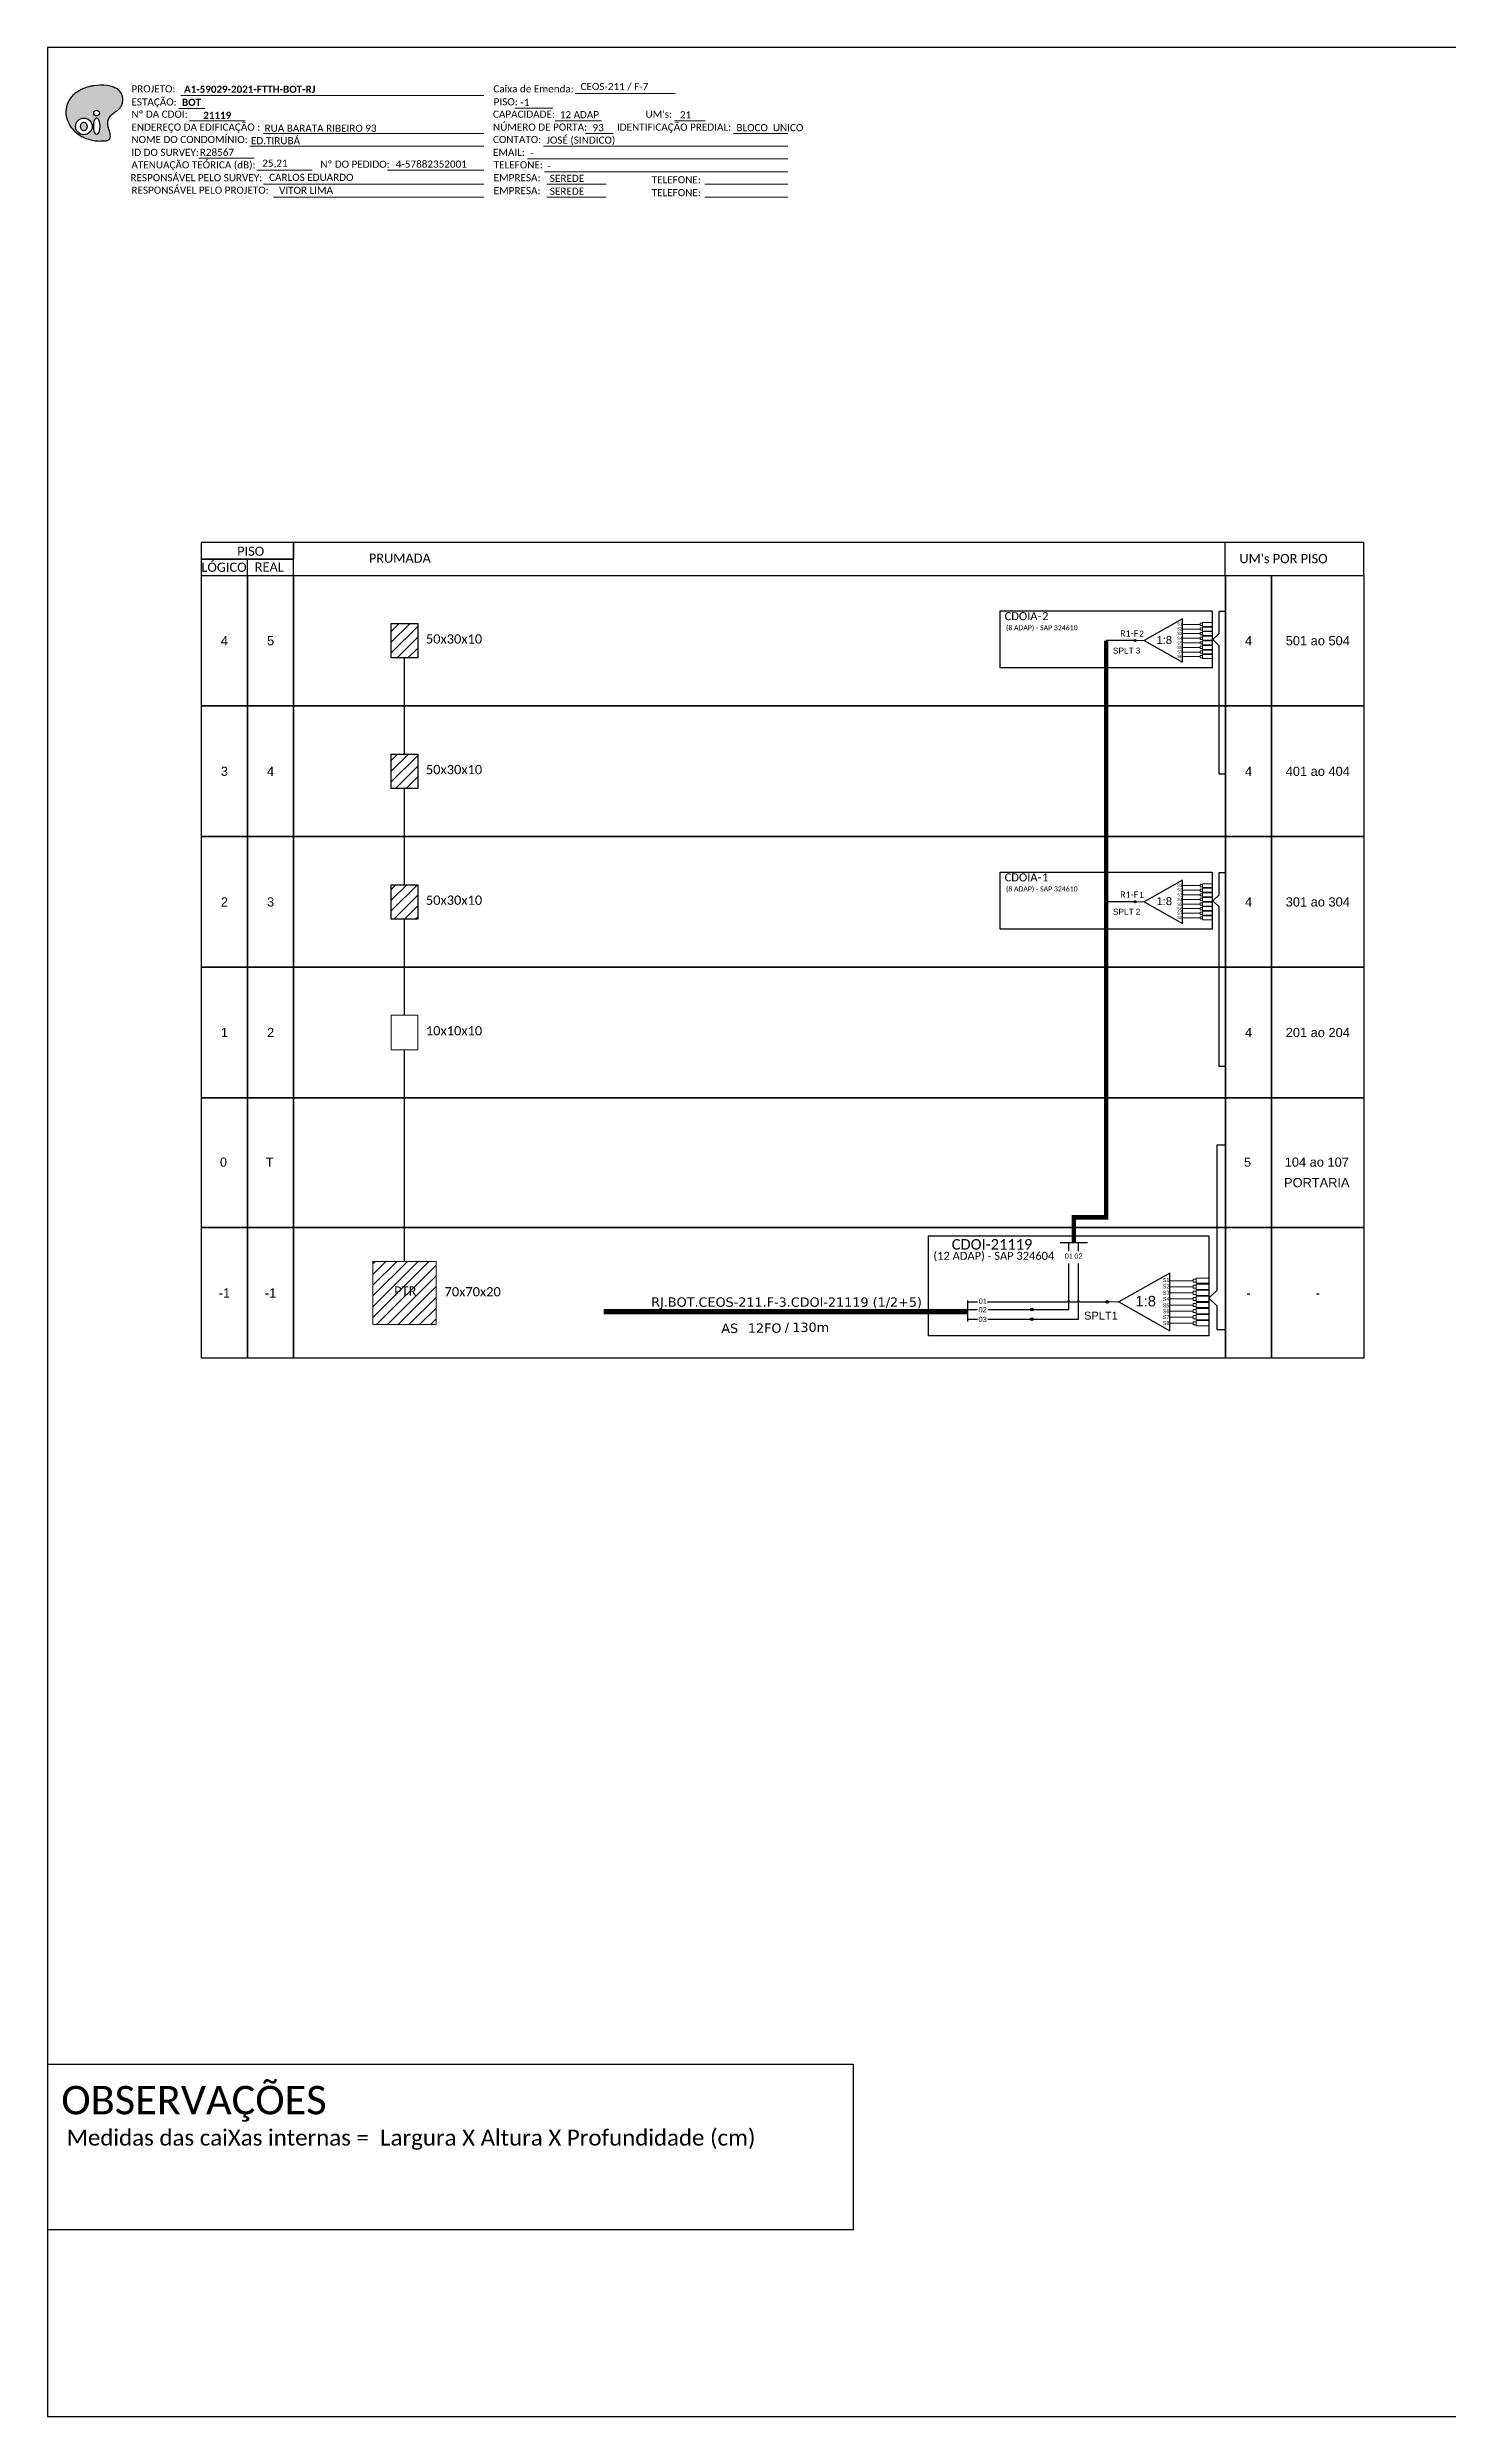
# Model space of a CAD drawing. Extents: x -89 to 749, y 705 to 1299.
# Drawn here: x -89 to 262, y 705 to 1299 of the extents above; entities that cross this region are included whole.
import ezdxf
from ezdxf.enums import TextEntityAlignment as Align

# ---------------------------------------------------------------- set-up
doc = ezdxf.new("R2010")
doc.units = 0
doc.layers.add('40.1-ETIQUETAS', color=1, linetype='Continuous', lineweight=20)
doc.layers.add('CAP a instalar', color=1, linetype='Continuous')
doc.styles.add('ARIAL', font='arial.ttf')
doc.styles.add('siredit', font='verdana.ttf')
doc.styles.add('WMF-Calibri0', font='calibri.ttf')
doc.styles.add('WMF-Calibri1', font='calibrib.ttf')
doc.linetypes.add('FENCELINE1', pattern='A,0.25,-0.1,[133,ltypeshp.shx,S=0.1,R=0,X=-0.1,Y=0],-0.1,1', length=1.45)
pattern_1 = [(45, (729.099, 90.5202), (-1.3470384, 1.3470384), [])]

# ---------------------------------------------------------------- blocks, each defined once
blk = doc.blocks.new('OI')
h = blk.add_hatch(color=40)
edge = h.paths.add_edge_path()
edge.add_spline(control_points=[(4.35, -0.67), (3.92, -0.99), (3.26, -1.5), (2.81, -2.59), (2.9, -3.5), (3.06, -4.27), (3.31, -4.85), (3.37, -5.39), (3.4, -5.88), (3.2, -6.4), (2.54, -6.61), (1.65, -6.63), (0.55, -6.67), (-0.56, -6.42), (-1.61, -6.14), (-2.77, -5.61), (-3.92, -4.77), (-4.89, -3.7), (-5.34, -2.65), (-5.6, -1.94), (-5.85, -0.96), (-5.71, 0.47), (-5.1, 2.02), (-4.14, 3.02), (-3.3, 3.61), (-2.37, 4.16), (-1.36, 4.44), (-0.56, 4.7), (0.79, 4.85), (2.24, 4.97), (3.79, 4.57), (4.67, 4.21), (5.44, 3.65), (5.76, 2.99), (6.03, 2.21), (6.01, 1.46), (5.72, 0.64), (5.31, 0.08), (4.88, -0.38), (4.51, -0.55), (4.35, -0.67)], knot_values=[0, 0, 0, 0, 1.60434, 2.417191, 3.427595, 4.282808, 4.776746, 5.304182, 5.888771, 6.258406, 6.858137, 7.79129, 8.986195, 10.124242, 11.187857, 12.242908, 13.953784, 15.414161, 16.515391, 17.349188, 17.675853, 19.552021, 21.515531, 22.568638, 23.63245, 24.621084, 25.782718, 26.745347, 27.142653, 29.870543, 31.004649, 31.921532, 32.709589, 33.801391, 34.042471, 35.192333, 35.971461, 36.628871, 37.254359, 37.836911, 37.836911, 37.836911, 37.836911], degree=3, periodic=0)
h.paths.add_polyline_path([(1.13, -0.87, -1), (-0.04, -0.87, -1)], flags=16)
edge = h.paths.add_edge_path(flags=16)
edge.add_ellipse((0.56, -3.59), major_axis=(-0.02, 1.71), ratio=0.361305, start_angle=0, end_angle=360)
h.paths.add_polyline_path([(-0.36, -3.62, -1), (-3.8, -3.62, -1)], flags=16)
edge = h.paths.add_edge_path(flags=0)
edge.add_ellipse((-2.08, -3.62), major_axis=(0, 0.885), ratio=0.758294, start_angle=0, end_angle=360)
at = {"color": 40}
for centre, radius in [((-2.08, -3.62), 1.72), ((0.54, -0.87), 0.587)]:
    blk.add_circle(centre, radius, dxfattribs=at)
blk.add_ellipse((-2.08, -3.62), major_axis=(0, 0.885), ratio=0.758294, start_param=-3.141592653589792, end_param=3.141592653589792, dxfattribs=at)
blk.add_ellipse((0.56, -3.59), major_axis=(-0.02, 1.71), ratio=0.361305, dxfattribs=at)
at = {"color": 40, "start_tangent": (-0.800898, -0.598801), "end_tangent": (-0.800898, -0.598801)}
blk.add_spline([(4.35, -0.67), (3.2, -1.78), (2.9, -2.54), (2.92, -3.55), (3.12, -4.38), (3.28, -4.85), (3.37, -5.37), (3.35, -5.95), (3.2, -6.29), (2.66, -6.55), (1.73, -6.63), (0.54, -6.62), (-0.58, -6.41), (-1.6, -6.11), (-2.56, -5.67), (-3.95, -4.67), (-4.89, -3.56), (-5.37, -2.56), (-5.64, -1.78), (-5.72, -1.46), (-5.63, 0.42), (-4.84, 2.22), (-4.13, 2.99), (-3.27, 3.62), (-2.4, 4.09), (-1.3, 4.47), (-0.37, 4.72), (0.02, 4.77), (2.75, 4.8), (3.85, 4.53), (4.69, 4.16), (5.31, 3.68), (5.85, 2.73), (5.93, 2.5), (5.94, 1.35), (5.67, 0.62), (5.29, 0.08), (4.84, -0.36), (4.35, -0.67)], degree=3, dxfattribs=at)
blk = doc.blocks.new('CARIMBO')
at = {"color": 7, "lineweight": 0}
for points in [[(35.66, -16.79), (111.64, -16.79)], [(134.48, -16.3), (159.61, -16.3)], [(35.15, -20.06), (41.7, -20.06)], [(37.81, -23.14), (51.75, -23.14)], [(119.43, -20.02), (128.92, -20.02)], [(129.48, -23.14), (141.1, -23.14)], [(159.42, -23.14), (167.09, -23.14)], [(52.97, -29.48), (111.64, -29.48)], [(56.38, -26.37), (111.64, -26.37)], [(126.6, -29.48), (187.83, -29.48)], [(137.07, -26.37), (144.01, -26.37)], [(174.24, -26.37), (187.8, -26.37)], [(40.13, -32.55), (54.07, -32.55)], [(54.67, -35.52), (68.61, -35.52)], [(122.56, -32.72), (187.83, -32.72)], [(56.38, -39.07), (111.64, -39.07)], [(126.84, -35.96), (187.83, -35.96)], [(127.45, -39.07), (142.25, -39.07)], [(167.06, -39.07), (187.83, -39.07)], [(58.87, -42.31), (111.64, -42.31)], [(127.45, -42.31), (142.25, -42.31)], [(167.06, -42.31), (187.83, -42.31)]]:
    blk.add_lwpolyline(points, dxfattribs=at)
at = {"color": 7, "xscale": 1.213923925163967, "yscale": 1.213923925163967, "zscale": 1.213923925163967, "rotation": 0.1532896023949059}
blk.add_blockref('OI', (13.86, -20.16), dxfattribs=at)
at = {"color": 7, "lineweight": 0, "style": 'WMF-Calibri0'}
for s, height, p in [('PROJETO:', 1.793, (23.26, -16.04)), ('ESTAÇÃO:', 1.793, (23.26, -19.32)), ('Caixa de Emenda:', 1.7927, (114.02, -16.04)), ('PISO:', 1.793, (114.09, -19.28)), ('ENDEREÇO DA EDIFICAÇÃO :', 1.7927, (23.26, -25.63)), ('Nº DA CDOI:', 1.7927, (23.26, -22.39)), ('CAPACIDADE:', 1.7927, (113.91, -22.39)), ('NÚMERO DE PORTA:', 1.7927, (113.91, -25.63)), ('IDENTIFICAÇÃO PREDIAL:', 1.7927, (144.99, -25.63)), ("UM's:", 1.793, (152.15, -22.39)), ('NOME DO CONDOMÍNIO:', 1.7927, (23.26, -28.74)), ('CONTATO:', 1.793, (113.91, -28.74)), ('ATENUAÇÃO TEÓRICA (dB):', 1.7927, (23.26, -35.09)), ('ID DO SURVEY:', 1.7927, (23.26, -31.97)), ('EMAIL:', 1.793, (113.91, -31.97)), ('TELEFONE:', 1.793, (114.09, -35.09)), ('RESPONSÁVEL PELO SURVEY:', 1.7927, (23.02, -38.32)), ('RESPONSÁVEL PELO PROJETO:', 1.7927, (23.26, -41.44)), ('EMPRESA:', 1.793, (114.09, -38.32)), ('EMPRESA:', 1.793, (114.09, -41.56)), ('TELEFONE:', 1.793, (153.7, -38.83)), ('TELEFONE:', 1.793, (153.7, -42.06))]:
    blk.add_text(s, height=height, dxfattribs=at).set_placement(p)
at = {"color": 7, "lineweight": 0, "flags": 8}
for tag, p, style in [('EST', (35.94, -19.41), 'WMF-Calibri1'), ('PROJ', (36.46, -16.13), 'WMF-Calibri1'), ('PISO_PTR', (120.78, -19.42), 'WMF-Calibri0'), ('CEOS-XX', (135.87, -15.46), 'WMF-Calibri0'), ('CAPAC.', (130.66, -22.52), 'WMF-Calibri0'), ("UC'S", (160.78, -22.54), 'WMF-Calibri0'), ('NOME_DO_COND.', (53.23, -29.02), 'WMF-Calibri0'), ('LOGRADOURO', (56.65, -25.91), 'WMF-Calibri0'), ('NOME_DO_CONTATO', (127.3, -28.89), 'WMF-Calibri0'), ('N°', (138.85, -25.77), 'WMF-Calibri0'), ('N°PREDIO', (174.94, -25.77), 'WMF-Calibri0'), ('_ID_', (40.39, -31.94), 'WMF-Calibri0'), ('O_POTEN', (56.06, -34.68), 'WMF-Calibri0'), ('EMAIL', (123.26, -32.12), 'WMF-Calibri0'), ('TELEFONE', (127.55, -35.36), 'WMF-Calibri0'), ('RES_SURVEY', (57.78, -38.23), 'WMF-Calibri0'), ('RES_PROJ', (60.27, -41.47), 'WMF-Calibri0'), ('EMP_RESP_SURVEY', (128.16, -38.47), 'WMF-Calibri0'), ('EMP_RESP_PROJ', (128.16, -41.71), 'WMF-Calibri0'), ('CONT_RESP_SURVEY', (167.76, -38.47), 'WMF-Calibri0'), ('CONT_RESP_PROJ', (167.76, -41.71), 'WMF-Calibri0')]:
    blk.add_attdef(tag, p, '', height=1.79, dxfattribs=dict(at, style=style))
at = {"color": 7, "lineweight": 0, "style": 'WMF-Calibri1', "flags": 8}
blk.add_attdef("N° CDO'S", text='', height=1.79, dxfattribs=at).set_placement((44.78, -22.68), align=Align.CENTER)
blk = doc.blocks.new('SPLT_1-8_SC-APC')
at = {"color": 1}
blk.add_lwpolyline([(-7.37, -2.1), (-17.04, -7.55), (-7.37, -13), (-7.37, -2.1)], dxfattribs=at)
at = {"color": 3, "lineweight": 0}
for points in [[(-2.99, -3.51), (-7.37, -3.51)], [(-7.37, -4.66), (-2.99, -4.66)], [(-7.37, -5.82), (-2.99, -5.82)], [(-2.41, -3.02), (-2.41, -4)], [(-2.41, -3.02), (0, -3.02)], [(-2.41, -4), (0, -4)], [(-2.41, -4.17), (-2.41, -5.16)], [(-2.41, -4.17), (0, -4.17)], [(-2.41, -5.16), (0, -5.16)], [(-2.41, -5.32), (-2.41, -6.31)], [(-2.41, -5.32), (0, -5.32)], [(-7.37, -6.97), (-2.99, -6.97)], [(-7.37, -8.12), (-2.99, -8.12)], [(-7.37, -9.28), (-2.99, -9.28)], [(-7.37, -10.43), (-2.99, -10.43)], [(-7.37, -11.58), (-2.99, -11.58)], [(-2.41, -6.31), (0, -6.31)], [(-2.41, -6.48), (-2.41, -7.46)], [(-2.41, -6.48), (0, -6.48)], [(-2.41, -7.46), (0, -7.46)], [(-2.41, -7.63), (-2.41, -8.62)], [(-2.41, -7.63), (0, -7.63)], [(-2.41, -8.62), (0, -8.62)], [(-2.41, -8.78), (-2.41, -9.77)], [(-2.41, -8.78), (0, -8.78)], [(-2.41, -9.77), (0, -9.77)], [(-2.41, -9.94), (-2.41, -10.92)], [(-2.41, -9.94), (0, -9.94)], [(-2.41, -10.92), (0, -10.92)], [(-2.41, -11.09), (-2.41, -12.08)], [(-2.41, -11.09), (0, -11.09)], [(-2.41, -12.08), (0, -12.08)]]:
    blk.add_lwpolyline(points, dxfattribs=at)
for points in [[(-2.99, -3.22), (-2.41, -3.22), (-2.41, -3.8), (-2.99, -3.8)], [(-2.99, -4.38), (-2.41, -4.38), (-2.41, -4.95), (-2.99, -4.95)], [(-2.99, -5.53), (-2.41, -5.53), (-2.41, -6.1), (-2.99, -6.1)], [(-2.99, -6.68), (-2.41, -6.68), (-2.41, -7.26), (-2.99, -7.26)], [(-2.99, -7.84), (-2.41, -7.84), (-2.41, -8.41), (-2.99, -8.41)], [(-2.99, -8.99), (-2.41, -8.99), (-2.41, -9.56), (-2.99, -9.56)], [(-2.99, -10.14), (-2.41, -10.14), (-2.41, -10.72), (-2.99, -10.72)], [(-2.99, -11.3), (-2.41, -11.3), (-2.41, -11.87), (-2.99, -11.87)]]:
    blk.add_lwpolyline(points, close=True, dxfattribs=at)
at = {"color": 1, "lineweight": 0}
blk.add_lwpolyline([(-17.04, -7.55), (-19.26, -7.55)], dxfattribs=at)
at = {"color": 1, "style": 'ARIAL'}
for s, height, p in [('S1', 0.75, (-8.74, -3.78)), ('S2', 0.75, (-8.74, -4.97)), ('S3', 0.75, (-8.74, -6.18)), ('1:8', 2, (-13.91, -8.4)), ('S4', 0.75, (-8.74, -7.36)), ('S5', 0.75, (-8.74, -8.57)), ('S6', 0.75, (-8.74, -9.69)), ('S7', 0.75, (-8.74, -10.78)), ('S8', 0.75, (-8.74, -11.9))]:
    blk.add_text(s, height=height, dxfattribs=at).set_placement(p)
blk = doc.blocks.new('ETIQUETA_RS5F')
at = {"layer": '40.1-ETIQUETAS', "color": 0, "style": 'siredit'}
blk.add_text('/', height=1.5, dxfattribs=at).set_placement((1.58, -1.95), align=Align.MIDDLE_RIGHT)
for tag, p in [('ETIQUETA_R_PRIMARIA', (1.21, 4.1)), ('ETIQUETA_R_SECUNDARIA', (1.21, 2.1)), ('F_ATIVAS/F_MORTAS', (1.14, -4.24))]:
    blk.add_attdef(tag, text='', height=1.5, dxfattribs=at).set_placement(p, align=Align.MIDDLE_CENTER)
for tag, p in [('TIPO_CABO', (-6.58, -2.12)), ('CAP_CABO', (0.4, -2.09))]:
    blk.add_attdef(tag, text='', height=1.5, dxfattribs=at).set_placement(p, align=Align.MIDDLE_RIGHT)
blk.add_attdef('METROS', text='', height=1.5, dxfattribs=at).set_placement((2.14, -1.95), align=Align.MIDDLE_LEFT)
for tag, p in [('FUSÃO_1', (0.85, -8.39)), ('FUSÃO_2', (0.85, -10.6)), ('FUSÃO_3', (0.85, -12.93)), ('FUSÃO_4', (0.85, -15.14)), ('FUSÃO_5', (0.85, -17.16))]:
    blk.add_attdef(tag, text='', height=1.5, dxfattribs=at).set_placement(p, align=Align.CENTER)

msp = doc.modelspace()

# ---------------------------------------------------------------- hatches: boundary and pattern name
h = msp.add_hatch()
h.set_pattern_fill('ANSI31', color=1, scale=0.6)
h.set_pattern_definition(pattern_1)
h.paths.add_polyline_path([(3.53, 1154.58), (-3.09, 1154.58), (-3.09, 1145.96), (3.53, 1145.96)])
h = msp.add_hatch(color=3)
h.dxf.hatch_style = 1
edge = h.paths.add_edge_path()
edge.add_arc((183.42, 1150.32), 0.256, 0, 360)
h = msp.add_hatch()
h.set_pattern_fill('ANSI31', color=1, scale=0.6)
h.set_pattern_definition(pattern_1)
h.paths.add_polyline_path([(0.22, 1121.84), (-3.09, 1121.84), (-3.09, 1113.22), (3.53, 1113.22), (3.53, 1121.84)])
h = msp.add_hatch()
h.set_pattern_fill('ANSI31', color=1, scale=0.6)
h.set_pattern_definition(pattern_1)
h.paths.add_polyline_path([(0.22, 1089.09), (-3.09, 1089.09), (-3.09, 1080.47), (3.53, 1080.47), (3.53, 1089.09)])
h = msp.add_hatch(color=3)
h.dxf.hatch_style = 1
edge = h.paths.add_edge_path()
edge.add_arc((183.42, 1084.83), 0.256, 0, 360)
h = msp.add_hatch()
h.set_pattern_fill('ANSI31', color=1, scale=0.6)
h.set_pattern_definition([(45, (-784.2899, 3665.8973), (-1.3470384, 1.3470384), [])])
h.paths.add_polyline_path([(8.12, 978.83), (8.12, 994.64), (-7.69, 994.64), (-7.69, 978.83)])
h.paths.add_polyline_path([(-2.95, 985.47), (3.85, 985.47), (3.85, 988.94), (-2.95, 988.94)], flags=24)
h = msp.add_hatch(color=3)
h.dxf.hatch_style = 1
edge = h.paths.add_edge_path()
edge.add_arc((157.48, 982.57), 0.339, 0, 360)
h = msp.add_hatch(color=3)
h.dxf.hatch_style = 1
edge = h.paths.add_edge_path()
edge.add_arc((157.48, 980.14), 0.339, 0, 360)
h = msp.add_hatch(color=3)
h.dxf.hatch_style = 1
edge = h.paths.add_edge_path()
edge.add_arc((176.4, 984.48), 0.339, 0, 360)

# ---------------------------------------------------------------- linework, layer by layer
at = {"color": 3}
for p, q in [((141.4, 984.48), (143.87, 984.48)), ((146.41, 984.48), (166.48, 984.48)), ((167.02, 984.48), (168.91, 984.48)), ((169.45, 984.48), (176.4, 984.48))]:
    msp.add_line(p, q, dxfattribs=at)
for points in [[(-89.32, 705.02), (749.25, 705.02), (749.25, 1299.02), (-89.32, 1299.02), (-89.32, 705.02)], [(-39.17, 1166.64), (-39.17, 1170.75)], [(-27.6, 1166.64), (240.77, 1166.64), (240.77, 1174.87), (-27.6, 1174.87), (-27.6, 1174.87), (-27.6, 1170.75)], [(206.01, 1166.64), (206.01, 1174.87)]]:
    msp.add_lwpolyline(points)
at = {"color": 7, "lineweight": 0}
msp.add_lwpolyline([(-4.01, 1268.26), (20.14, 1268.26)], dxfattribs=at)
for points in [[(-50.75, 1170.75), (-27.6, 1170.75), (-27.6, 1174.87), (-50.75, 1174.87)], [(-50.75, 1166.64), (-27.6, 1166.64), (-27.6, 1170.75), (-50.75, 1170.75)], [(-50.71, 1166.64), (-39.14, 1166.64), (-39.14, 1133.9), (-50.71, 1133.9)], [(-39.14, 1166.64), (-27.57, 1166.64), (-27.57, 1133.9), (-39.14, 1133.9)], [(-27.57, 1166.64), (206.05, 1166.64), (206.05, 1133.9), (-27.57, 1133.9)], [(206.05, 1166.64), (217.62, 1166.64), (217.62, 1133.9), (206.05, 1133.9)], [(217.62, 1166.64), (240.77, 1166.64), (240.77, 1133.9), (217.62, 1133.9)], [(-50.71, 1133.9), (-39.14, 1133.9), (-39.14, 1101.15), (-50.71, 1101.15)], [(-39.14, 1133.9), (-27.57, 1133.9), (-27.57, 1101.15), (-39.14, 1101.15)], [(-27.57, 1133.9), (206.05, 1133.9), (206.05, 1101.15), (-27.57, 1101.15)], [(206.05, 1133.9), (217.62, 1133.9), (217.62, 1101.15), (206.05, 1101.15)], [(217.62, 1133.9), (240.77, 1133.9), (240.77, 1101.15), (217.62, 1101.15)], [(-50.71, 1101.15), (-39.14, 1101.15), (-39.14, 1068.41), (-50.71, 1068.41)], [(-39.14, 1101.15), (-27.57, 1101.15), (-27.57, 1068.41), (-39.14, 1068.41)], [(-27.57, 1101.15), (206.05, 1101.15), (206.05, 1068.41), (-27.57, 1068.41)], [(206.05, 1101.15), (217.62, 1101.15), (217.62, 1068.41), (206.05, 1068.41)], [(217.62, 1101.15), (240.77, 1101.15), (240.77, 1068.41), (217.62, 1068.41)], [(-50.71, 1068.41), (-39.14, 1068.41), (-39.14, 1035.67), (-50.71, 1035.67)], [(-39.14, 1068.41), (-27.57, 1068.41), (-27.57, 1035.67), (-39.14, 1035.67)], [(-27.57, 1068.41), (206.05, 1068.41), (206.05, 1035.67), (-27.57, 1035.67)], [(206.05, 1068.41), (217.62, 1068.41), (217.62, 1035.67), (206.05, 1035.67)], [(217.62, 1068.41), (240.77, 1068.41), (240.77, 1035.67), (217.62, 1035.67)], [(-50.71, 1035.67), (-39.14, 1035.67), (-39.14, 1003.11), (-50.71, 1003.11)], [(-39.14, 1035.67), (-27.57, 1035.67), (-27.57, 1003.11), (-39.14, 1003.11)], [(-27.57, 1035.67), (206.05, 1035.67), (206.05, 1003.11), (-27.57, 1003.11)], [(206.05, 1035.67), (217.62, 1035.67), (217.62, 1003.11), (206.05, 1003.11)], [(217.62, 1035.67), (240.77, 1035.67), (240.77, 1003.11), (217.62, 1003.11)], [(-50.71, 1003.11), (-39.14, 1003.11), (-39.14, 970.37), (-50.71, 970.37)], [(-39.14, 1003.11), (-27.57, 1003.11), (-27.57, 970.37), (-39.14, 970.37)], [(-27.57, 1003.11), (206.05, 1003.11), (206.05, 970.37), (-27.57, 970.37)], [(206.05, 1003.11), (217.62, 1003.11), (217.62, 970.37), (206.05, 970.37)], [(217.62, 1003.11), (240.77, 1003.11), (240.77, 970.37), (217.62, 970.37)]]:
    msp.add_lwpolyline(points, close=True)
at = {"color": 1}
for points in [[(-3.09, 1154.58), (3.53, 1154.58), (3.53, 1145.96), (-3.09, 1145.96)], [(149.58, 1157.76), (202.71, 1157.76), (202.71, 1143.45), (149.58, 1143.45)], [(-3.09, 1121.84), (3.53, 1121.84), (3.53, 1113.22), (-3.09, 1113.22)], [(-3.09, 1089.09), (3.53, 1089.09), (3.53, 1080.47), (-3.09, 1080.47)], [(149.58, 1092.28), (202.71, 1092.28), (202.71, 1077.96), (149.58, 1077.96)], [(131.6, 1001.05), (201.88, 1001.05), (201.88, 975.96), (131.6, 975.96)]]:
    msp.add_lwpolyline(points, close=True, dxfattribs=at)
at = {"color": 3}
for points in [[(206.13, 1116.78), (204.48, 1116.78), (204.48, 1149.02), (202.91, 1150.53), (204.48, 1152.04), (204.48, 1157.68), (206.13, 1157.68)], [(0.22, 1121.84), (0.22, 1145.96)], [(0.22, 1089.09), (0.22, 1113.22)], [(206.13, 1043.54), (204.48, 1043.54), (204.48, 1083.53), (202.91, 1085.04), (204.48, 1086.55), (204.48, 1092.19), (206.13, 1092.19)], [(0.22, 1056.35), (0.22, 1080.47)], [(0.22, 994.64), (0.22, 1047.73)], [(206.14, 977.47), (203.95, 977.47), (203.95, 983.46), (201.88, 985.46), (203.96, 987.45), (203.96, 1023.87), (206.14, 1023.86)]]:
    msp.add_lwpolyline(points, dxfattribs=at)
at = {"color": 5, "const_width": 1.1}
msp.add_lwpolyline([(176.16, 1150.32), (176.16, 1005.7), (168.03, 1005.7), (168.03, 999.42)], dxfattribs=at)
at = {"color": 5}
for points in [[(183.42, 1150.32), (176.16, 1150.32)], [(183.42, 1084.83), (176.16, 1084.83)], [(164.57, 999.42), (168.97, 999.42)], [(166.75, 997.18), (166.75, 999.42)], [(167.08, 999.42), (171.48, 999.42)], [(169.17, 997.18), (169.17, 999.42)], [(157.48, 982.57), (166.75, 982.57), (166.75, 994.13)], [(157.48, 980.14), (169.18, 980.14), (169.17, 994.13)]]:
    msp.add_lwpolyline(points, dxfattribs=at)
at = {"color": 0, "lineweight": 0}
msp.add_lwpolyline([(-3.09, 1056.35), (3.53, 1056.35), (3.53, 1047.73), (-3.09, 1047.73)], close=True, dxfattribs=at)
at = {"color": 1, "lineweight": 0}
msp.add_lwpolyline([(-7.69, 994.64), (8.12, 994.64), (8.12, 978.83), (-7.69, 978.83)], close=True, dxfattribs=at)
at = {"color": 1}
for points in [[(192.13, 991.69), (179.35, 984.48), (192.13, 977.27), (192.13, 991.69)], [(141.4, 984.86), (141.4, 979.57)]]:
    msp.add_lwpolyline(points, dxfattribs=at)
at = {"color": 3, "lineweight": 0}
for points in [[(197.92, 989.82), (192.13, 989.82)], [(192.13, 988.3), (197.92, 988.3)], [(192.13, 986.77), (197.92, 986.77)], [(198.69, 990.47), (198.69, 989.17)], [(198.69, 990.47), (201.88, 990.47)], [(198.69, 989.17), (201.88, 989.17)], [(198.69, 988.95), (198.69, 987.64)], [(198.69, 988.95), (201.88, 988.95)], [(198.69, 987.64), (201.88, 987.64)], [(198.69, 987.42), (198.69, 986.12)], [(198.69, 987.42), (201.88, 987.42)], [(198.69, 986.12), (201.88, 986.12)], [(192.13, 985.24), (197.92, 985.24)], [(192.13, 983.72), (197.92, 983.72)], [(192.13, 982.19), (197.92, 982.19)], [(192.13, 980.67), (197.92, 980.67)], [(198.69, 985.9), (198.69, 984.59)], [(198.69, 985.9), (201.88, 985.9)], [(198.69, 984.59), (201.88, 984.59)], [(198.69, 984.37), (198.69, 983.07)], [(198.69, 984.37), (201.88, 984.37)], [(198.69, 983.07), (201.88, 983.07)], [(198.69, 982.85), (198.69, 981.54)], [(198.69, 982.85), (201.88, 982.85)], [(198.69, 981.54), (201.88, 981.54)], [(198.69, 981.32), (198.69, 980.02)], [(198.69, 981.32), (201.88, 981.32)], [(192.13, 979.14), (197.92, 979.14)], [(198.69, 980.02), (201.88, 980.02)], [(198.69, 979.8), (198.69, 978.49)], [(198.69, 979.8), (201.88, 979.8)], [(198.69, 978.49), (201.88, 978.49)]]:
    msp.add_lwpolyline(points, dxfattribs=at)
for points in [[(197.92, 990.2), (198.69, 990.2), (198.69, 989.44), (197.92, 989.44)], [(197.92, 988.67), (198.69, 988.67), (198.69, 987.92), (197.92, 987.92)], [(197.92, 987.15), (198.69, 987.15), (198.69, 986.39), (197.92, 986.39)], [(197.92, 985.62), (198.69, 985.62), (198.69, 984.87), (197.92, 984.87)], [(197.92, 984.1), (198.69, 984.1), (198.69, 983.34), (197.92, 983.34)], [(197.92, 982.57), (198.69, 982.57), (198.69, 981.82), (197.92, 981.82)], [(197.92, 981.05), (198.69, 981.05), (198.69, 980.29), (197.92, 980.29)], [(197.92, 979.52), (198.69, 979.52), (198.69, 978.76), (197.92, 978.76)]]:
    msp.add_lwpolyline(points, close=True, dxfattribs=at)
at = {"color": 1, "const_width": 1.36}
msp.add_lwpolyline([(50.17, 982.04), (141.4, 982.04)], dxfattribs=at)
at = {"color": 2}
for points in [[(141.4, 982.57), (143.87, 982.57)], [(146.43, 982.57), (157.48, 982.57)]]:
    msp.add_lwpolyline(points, dxfattribs=at)
at = {"color": 7}
for points in [[(141.4, 980.14), (143.87, 980.14)], [(146.43, 980.14), (157.48, 980.14)]]:
    msp.add_lwpolyline(points, dxfattribs=at)
at = {"color": 1, "lineweight": 0}
msp.add_lwpolyline([(179.35, 984.48), (176.4, 984.48)], dxfattribs=at)
at = {"color": 7}
msp.add_lwpolyline([(-89.24, 793.42), (112.74, 793.42), (112.74, 751.85), (-89.24, 751.85)], close=True, dxfattribs=at)
at = {"color": 3}
for centre, radius in [((183.42, 1150.32), 0.256), ((183.42, 1084.83), 0.256), ((157.48, 982.57), 0.339), ((157.48, 980.14), 0.339), ((176.4, 984.48), 0.339)]:
    msp.add_circle(centre, radius, dxfattribs=at)
for centre in [(166.75, 984.48), (169.18, 984.48)]:
    msp.add_arc(centre, 0.268, 0, 180, dxfattribs=at)
for p in [(-50.71, 1133.9), (-50.71, 1101.15), (-50.71, 1068.41), (-50.71, 1035.67), (-50.71, 1003.11), (179.35, 984.48)]:
    msp.add_point(p)

# ---------------------------------------------------------------- block references
ref = msp.add_blockref('CARIMBO', (-91.51, 1303.77))
ref.add_attrib('PROJ', 'A1-59029-2021-FTTH-BOT-RJ', (-55.05, 1287.63), dxfattribs={"color": 7, "lineweight": 0, "height": 1.7927, "style": 'WMF-Calibri1'})
ref.add_attrib('EST', 'BOT', (-55.57, 1284.35), dxfattribs={"color": 7, "lineweight": 0, "height": 1.793, "style": 'WMF-Calibri1'})
ref.add_attrib("N° CDO'S", '21119', dxfattribs={"color": 7, "lineweight": 0, "height": 1.793, "style": 'WMF-Calibri1'}).set_placement((-46.73, 1281.09), align=Align.CENTER)
ref.add_attrib('LOGRADOURO', 'RUA BARATA RIBEIRO 93', (-34.86, 1277.86), dxfattribs={"color": 7, "lineweight": 0, "height": 1.7927, "style": 'WMF-Calibri0'})
ref.add_attrib('NOME_DO_COND.', 'ED.TIRUBÁ', (-38.28, 1274.74), dxfattribs={"color": 7, "lineweight": 0, "height": 1.793, "style": 'WMF-Calibri0'})
ref.add_attrib('_ID_', 'R28567', (-51.11, 1271.83), dxfattribs={"color": 7, "lineweight": 0, "height": 1.793, "style": 'WMF-Calibri0'})
ref.add_attrib('O_POTEN', '25,21', (-35.45, 1269.09), dxfattribs={"color": 7, "lineweight": 0, "height": 1.793, "style": 'WMF-Calibri0'})
ref.add_attrib('RES_SURVEY', 'CARLOS EDUARDO', (-33.73, 1265.54), dxfattribs={"color": 7, "lineweight": 0, "height": 1.7927, "style": 'WMF-Calibri0'})
ref.add_attrib('RES_PROJ', 'VITOR LIMA', (-31.24, 1262.3), dxfattribs={"color": 7, "lineweight": 0, "height": 1.793, "style": 'WMF-Calibri0'})
ref.add_attrib('CEOS-XX', 'CEOS-211 / F-7', (44.36, 1288.31), dxfattribs={"color": 7, "lineweight": 0, "height": 1.7927, "style": 'WMF-Calibri0'})
ref.add_attrib('CAPAC.', '12 ADAP', (39.15, 1281.25), dxfattribs={"color": 7, "lineweight": 0, "height": 1.793, "style": 'WMF-Calibri0'})
ref.add_attrib("UC'S", '21', (69.27, 1281.23), dxfattribs={"color": 7, "lineweight": 0, "height": 1.793, "style": 'WMF-Calibri0'})
ref.add_attrib('PISO_PTR', '-1', (29.28, 1284.34), dxfattribs={"color": 7, "lineweight": 0, "height": 1.793, "style": 'WMF-Calibri0'})
ref.add_attrib('N°', '93', (47.34, 1278), dxfattribs={"color": 7, "lineweight": 0, "height": 1.793, "style": 'WMF-Calibri0'})
ref.add_attrib('N°PREDIO', 'BLOCO  UNICO', (83.43, 1278), dxfattribs={"color": 7, "lineweight": 0, "height": 1.7927, "style": 'WMF-Calibri0'})
ref.add_attrib('NOME_DO_CONTATO', 'JOSÉ (SINDICO)', (35.79, 1274.88), dxfattribs={"color": 7, "lineweight": 0, "height": 1.7927, "style": 'WMF-Calibri0'})
ref.add_attrib('EMAIL', '-', (31.75, 1271.65), dxfattribs={"color": 7, "lineweight": 0, "height": 1.79, "style": 'WMF-Calibri0'})
ref.add_attrib('TELEFONE', '-', (36.04, 1268.41), dxfattribs={"color": 7, "lineweight": 0, "height": 1.79, "style": 'WMF-Calibri0'})
ref.add_attrib('EMP_RESP_SURVEY', 'SEREDE', (36.65, 1265.3), dxfattribs={"color": 7, "lineweight": 0, "height": 1.793, "style": 'WMF-Calibri0'})
ref.add_attrib('EMP_RESP_PROJ', 'SEREDE', (36.65, 1262.06), dxfattribs={"color": 7, "lineweight": 0, "height": 1.793, "style": 'WMF-Calibri0'})
for p in [(202.68, 1157.86), (202.68, 1092.37)]:
    msp.add_blockref('SPLT_1-8_SC-APC', p, dxfattribs=at)
at = {"layer": 'CAP a instalar', "color": 1, "linetype": 'FENCELINE1', "ltscale": 5.3}
ref = msp.add_blockref('ETIQUETA_RS5F', (94.17, 981.18), dxfattribs=dict(at, xscale=1.555347608226834, yscale=1.555347608226834, zscale=1.555347608226834))
ref.add_attrib('ETIQUETA_R_SECUNDARIA', 'RJ.BOT.CEOS-211.F-3.CDOI-21119 (1/2+5)', dxfattribs={"layer": '40.1-ETIQUETAS', "color": 0, "height": 2.333, "style": 'siredit'}).set_placement((96.01, 984.45), align=Align.MIDDLE_CENTER)
ref.add_attrib('TIPO_CABO', 'AS', dxfattribs={"layer": '40.1-ETIQUETAS', "color": 0, "height": 2.333, "style": 'siredit'}).set_placement((83.88, 977.89), align=Align.MIDDLE_RIGHT)
ref.add_attrib('CAP_CABO', '12FO', dxfattribs={"layer": '40.1-ETIQUETAS', "color": 0, "height": 2.333, "style": 'siredit'}).set_placement((94.74, 977.93), align=Align.MIDDLE_RIGHT)
ref.add_attrib('METROS', '130m ', dxfattribs={"layer": '40.1-ETIQUETAS', "color": 0, "height": 2.333, "style": 'siredit'}).set_placement((97.45, 978.14), align=Align.MIDDLE_LEFT)

# ---------------------------------------------------------------- texts
at = {"color": 7, "lineweight": 0, "style": 'WMF-Calibri0'}
msp.add_text('Nº DO PEDIDO:', height=1.7927, dxfattribs=at).set_placement((-20.88, 1268.84))
at = {"style": 'WMF-Calibri0'}
for s, height, p in [('  LÓGICO', 2.3, (-52.33, 1167.53)), ('     PISO', 2.3, (-45.79, 1171.56)), ('PRUMADA', 2.3, (-8.71, 1169.82)), ("UM's POR PISO", 2.3, (209.54, 1169.7)), ('    REAL', 2.3, (-40.57, 1167.59)), ('50x30x10', 2.317, (5.58, 1149.55)), ('50x30x10', 2.317, (5.58, 1116.81)), ('50x30x10', 2.317, (5.58, 1084.06)), ('10x10x10', 2.317, (5.58, 1051.32)), ('PTR', 2.317, (-2.37, 986.06)), ('70x70x20', 2.317, (10.26, 985.88))]:
    msp.add_text(s, height=height, dxfattribs=at).set_placement(p)
at = {"color": 1}
for s, height, style, p in [('CDOIA-', 2, 'WMF-Calibri0', (150.69, 1155.42)), ('CDOIA-', 2, 'WMF-Calibri0', (150.69, 1089.93)), ('CDOI-21119', 2.646, 'WMF-Calibri0', (137.42, 997.6)), ('1:8', 2.646, 'ARIAL', (183.48, 983.36)), ('S1', 0.992, 'ARIAL', (190.32, 989.46)), ('S2', 0.992, 'ARIAL', (190.32, 987.89)), ('S3', 0.992, 'ARIAL', (190.32, 986.29)), ('S4', 0.992, 'ARIAL', (190.32, 984.73)), ('S5', 0.992, 'ARIAL', (190.32, 983.13)), ('S6', 0.992, 'ARIAL', (190.32, 981.65)), ('S7', 0.992, 'ARIAL', (190.32, 980.2)), ('S8', 0.992, 'ARIAL', (190.32, 978.72))]:
    msp.add_text(s, height=height, dxfattribs=dict(at, style=style)).set_placement(p)
at = {"color": 1, "style": 'WMF-Calibri0'}
for s, height, p in [('(8 ADAP) - SAP 324610', 1.25, (160, 1152.9)), ('(8 ADAP) - SAP 324610', 1.25, (160, 1087.41)), ('(12 ADAP) - SAP 324604', 2, (147.97, 995.05))]:
    msp.add_text(s, height=height, dxfattribs=at).set_placement(p, align=Align.CENTER)
at = {"color": 7, "style": 'WMF-Calibri0'}
for s, height, p in [('2', 2, (160.07, 1155.42)), ('1', 2, (160.07, 1089.93)), ('OBSERVAÇÕES', 7.1308, (-85.83, 780.81))]:
    msp.add_text(s, height=height, dxfattribs=at).set_placement(p)
at = {"color": 5, "style": 'WMF-Calibri0'}
for p in [(179.65, 1151.3), (179.65, 1085.81)]:
    msp.add_text('R1-F', height=1.6, dxfattribs=at).set_placement(p)
at = {"color": 5, "style": 'ARIAL'}
for s, p in [('2', (185.02, 1151.26)), ('1', (185.02, 1085.78))]:
    msp.add_text(s, height=1.5, dxfattribs=at).set_placement(p, align=Align.CENTER)
at = {"style": 'ARIAL'}
for s, height, p in [('4', 2.3, (-44.93, 1150.27)), ('5', 2.3, (-33.35, 1150.27)), ('4', 2.3, (211.84, 1150.27)), ('501 ao 504', 2.3, (229.2, 1150.27)), ('3', 2.3, (-44.93, 1117.53)), ('4', 2.3, (-33.35, 1117.53)), ('4', 2.3, (211.84, 1117.53)), ('401 ao 404', 2.3, (229.2, 1117.53)), ('2', 2.3, (-44.93, 1084.78)), ('3', 2.3, (-33.35, 1084.78)), ('4', 2.3, (211.84, 1084.78)), ('301 ao 304', 2.3, (229.2, 1084.78)), ('1', 2.3, (-44.93, 1052.04)), ('2', 2.3, (-33.35, 1052.04)), ('4', 2.3, (211.84, 1052.04)), ('201 ao 204', 2.3, (229.2, 1052.04)), ('0', 2.3, (-45.17, 1019.55)), ('T', 2.3, (-33.6, 1019.55)), ('5', 2.3, (211.59, 1019.55)), ('104 ao 107', 2.3, (228.95, 1019.55)), ('PORTARIA', 2.3, (228.95, 1014.41)), ('01', 1.323, (166.78, 995.97)), ('02', 1.323, (169.2, 995.97)), ('-1', 2.3, (-44.93, 986.74)), ('-1', 2.3, (-33.35, 986.74)), ('-', 2.3, (211.84, 986.74)), ('-', 2.3, (229.2, 986.74)), ('02', 1.323, (145.16, 982.53)), ('03', 1.323, (145.16, 980.11)), ('01', 1.323, (145.21, 984.68))]:
    msp.add_text(s, height=height, dxfattribs=at).set_placement(p, align=Align.MIDDLE_CENTER)
at = {"color": 7, "style": 'ARIAL'}
for s, p in [('SPLT', (180.44, 1147.03)), ('3', (184.12, 1147.03)), ('SPLT', (180.44, 1081.55)), ('2', (184.12, 1081.55))]:
    msp.add_text(s, height=1.5, dxfattribs=at).set_placement(p, align=Align.CENTER)
at = {"style": 'ARIAL'}
msp.add_text('SPLT1', height=1.984, dxfattribs=at).set_placement((174.83, 980.07), align=Align.CENTER)
at = {"color": 7, "insert": (-84.48, 776.97), "char_height": 4, "width": 658.8434, "attachment_point": 1, "style": 'WMF-Calibri0'}
msp.add_mtext('Medidas das caiXas internas =  Largura X Altura X Profundidade (cm)', dxfattribs=at)
at = {"color": 7, "lineweight": 0, "style": 'WMF-Calibri0', "flags": 8}
msp.add_attdef('4-57882352001', (-1.97, 1268.87), '', height=1.79, dxfattribs=at)

doc.saveas('drawing.dxf')
